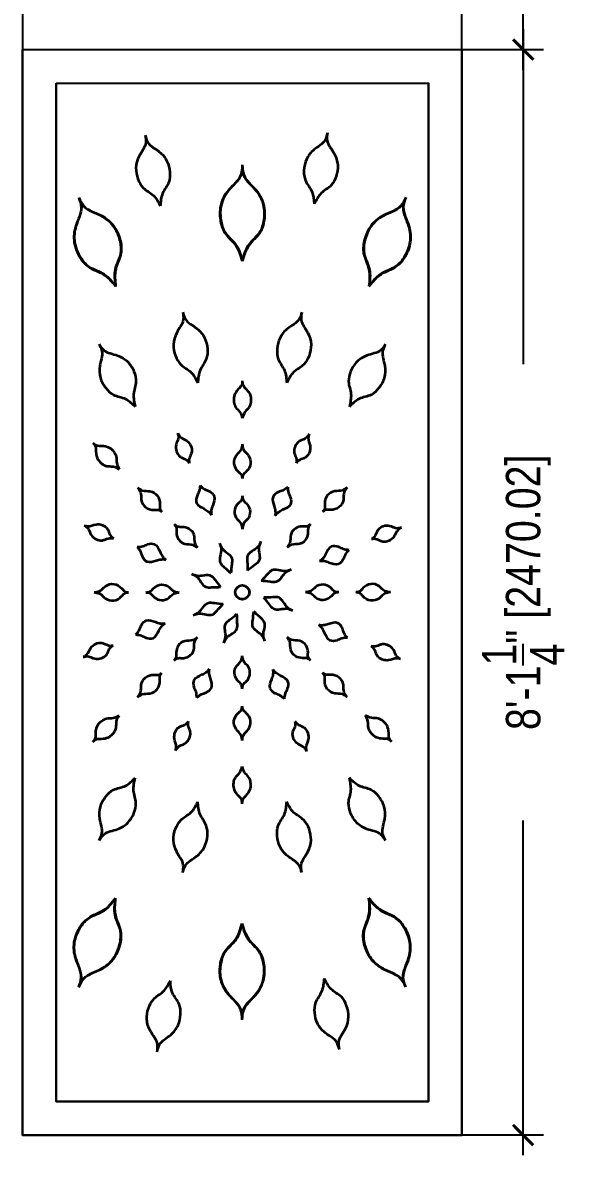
# Model space of a CAD drawing. Header units: inches. Extents: x -109431 to 29005, y -34715 to -1756.
# Drawn here: x -47544.4 to -47495, y -12916.6 to -12815.2 of the extents above; entities that cross this region are included whole.
import ezdxf

# ---------------------------------------------------------------- set-up
doc = ezdxf.new("R2010")
doc.units = ezdxf.units.IN
doc.header["$LTSCALE"] = 0.05
doc.header["$MEASUREMENT"] = 0
doc.header["$PDMODE"] = 3
doc.header["$PDSIZE"] = -4
doc.linetypes.add('ACAD_ISO03W100', pattern=[30, 12, -18])
doc.linetypes.add('DASHED2', pattern=[0.375, 0.25, -0.125])
doc.layers.get('Defpoints').update_dxf_attribs({"linetype": 'DASHED2'})
doc.layers.add('Flooring Layout', color=7, linetype='Continuous')
doc.layers.add('WALL', color=7, linetype='Continuous', lineweight=35)
doc.styles.add('9-128OF1-4', font='ARIALN.TTF', dxfattribs={"height": 3.0792})
doc.dimstyles.new('DIM 1-4', dxfattribs={"dimtxt": 3.0792, "dimasz": 1.82, "dimexe": 1.82, "dimexo": 0, "dimgap": 0.09, "dimtad": 0, "dimzin": 0, "dimdsep": 46, "dimlunit": 4, "dimtxsty": '9-128OF1-4', "dimblk": 'ARCHTICK', "dimcen": 1.8125, "dimdle": 1.82, "dimclrd": 8, "dimclre": 8, "dimadec": 0, "dimazin": 0, "dimtfac": 1, "dimtofl": 0, "dimtmove": 0, "dimatfit": 3, "dimldrblk": 'OPEN90', "dimfxl": 1, "dimtolj": 1, "dimtzin": 0, "dimlwd": -1, "dimarcsym": 0})

# ---------------------------------------------------------------- blocks, each defined once
blk = doc.blocks.new('*U1043')
at = {"layer": 'WALL', "ltscale": 50}
blk.add_circle((0.63, 0.63), 0.629, dxfattribs=at)
blk = doc.blocks.new('*U1044')
at = {"layer": 'WALL', "color": 0, "linetype": 'ByBlock', "lineweight": -2, "transparency": 16777216}
for p, rotation in [((-35051.03, -10742.76), 59.99999999999999), ((-35050.41, -10742.13), 120), ((-35051.49, -10741.04), 240), ((-35052.12, -10741.67), 299.9999999999998), ((-35050.64, -10741.27), 180)]:
    blk.add_blockref('*U1043', p, dxfattribs=dict(at, rotation=rotation))
blk.add_blockref('*U1043', (-35051.89, -10742.53), dxfattribs=at)
blk = doc.blocks.new('*U1049')
at = {"layer": 'WALL', "ltscale": 50}
for points in [[(0, 1.48), (-0.08, 1.11), (-0.35, 0.83), (-0.67, 0.26), (-0.57, -0.44), (-0.11, -1.02), (0, -1.48)], [(0, 1.48), (0.09, 1.11), (0.34, 0.83), (0.67, 0.27), (0.58, -0.44), (0.11, -1.02), (0, -1.48)]]:
    blk.add_spline(points, degree=3, dxfattribs=at)
blk = doc.blocks.new('*U1050')
at = {"layer": 'WALL', "color": 0, "linetype": 'ByBlock', "lineweight": -2, "transparency": 16777216}
blk.add_blockref('*U1049', (-62311.17, -19088.89), dxfattribs=at)
for p, rotation in [((-62316.23, -19090.99), 44.99999999999999), ((-62306.11, -19090.98), 314.9999999999999), ((-62318.32, -19096.05), 89.99999999999997), ((-62304.01, -19096.04), 269.9999999999999), ((-62316.23, -19101.1), 135), ((-62306.11, -19101.1), 225), ((-62311.17, -19103.2), 180)]:
    blk.add_blockref('*U1049', p, dxfattribs=dict(at, rotation=rotation))
blk = doc.blocks.new('*U1039')
at = {"layer": 'WALL', "ltscale": 50}
for points in [[(-0.5, 1.34), (-0.36, 0.82), (-0.44, -0.4), (-0.09, -0.79), (0.5, -1.34)], [(-0.5, 1.34), (-0.26, 0.86), (0.6, -0.01), (0.59, -0.54), (0.5, -1.34)]]:
    blk.add_spline(points, degree=3, dxfattribs=at)
blk = doc.blocks.new('*U1040')
at = {"layer": 'WALL', "color": 0, "linetype": 'ByBlock', "lineweight": -2, "transparency": 16777216}
for p, rotation in [((-72055.01, -22079.25), 314.9999999999999), ((-72059.32, -22081.42), 45.00000000000001), ((-72053.03, -22080.96), 270), ((-72052.84, -22083.56), 225), ((-72059.13, -22084.03), 90), ((-72057.15, -22085.73), 135), ((-72054.55, -22085.54), 180)]:
    blk.add_blockref('*U1039', p, dxfattribs=dict(at, rotation=rotation))
blk.add_blockref('*U1039', (-72057.61, -22079.44), dxfattribs=at)
blk = doc.blocks.new('*U1041')
at = {"layer": 'WALL', "ltscale": 50}
for points in [[(0.58, 1.29), (0.16, 0.99), (-0.27, 0.83), (-0.74, 0.41), (-0.64, -0.43), (-0.54, -0.86), (-0.53, -1.11), (-0.57, -1.29)], [(0.58, 1.29), (0.64, 0.77), (0.81, 0.35), (0.81, -0.28), (0.12, -0.77), (-0.27, -0.98), (-0.46, -1.15), (-0.57, -1.29)]]:
    blk.add_spline(points, degree=3, dxfattribs=at)
blk = doc.blocks.new('*U1042')
at = {"layer": 'WALL', "color": 0, "linetype": 'ByBlock', "lineweight": -2, "transparency": 16777216}
for p, rotation in [((-43305.29, -13262.21), 44.99999999999996), ((-43293.78, -13267.16), 315.0000000000001), ((-43310.15, -13266.95), 89.99999999999997), ((-43310.24, -13273.73), 135), ((-43293.87, -13273.94), 269.9999999999999), ((-43305.51, -13278.59), 180), ((-43298.73, -13278.68), 225.0000000000001)]:
    blk.add_blockref('*U1041', p, dxfattribs=dict(at, rotation=rotation))
blk.add_blockref('*U1041', (-43298.51, -13262.3), dxfattribs=at)
blk = doc.blocks.new('*U1045')
at = {"layer": 'WALL', "ltscale": 50}
for points in [[(0, 1.55), (-0.11, 1.06), (-0.55, 0.53), (-0.74, -0.22), (-0.36, -0.92), (-0.08, -1.2), (0, -1.55)], [(0, 1.55), (0.11, 1.06), (0.55, 0.53), (0.74, -0.22), (0.36, -0.92), (0.08, -1.2), (0, -1.55)]]:
    blk.add_spline(points, degree=3, dxfattribs=at)
blk = doc.blocks.new('*U1046')
at = {"layer": 'WALL', "color": 0, "linetype": 'ByBlock', "lineweight": -2, "transparency": 16777216}
blk.add_blockref('*U1045', (-39404.14, -12064.16), dxfattribs=at)
for p, rotation in [((-39412.43, -12067.6), 45), ((-39395.84, -12067.6), 315), ((-39415.87, -12075.89), 90), ((-39392.41, -12075.89), 270), ((-39412.43, -12084.19), 135), ((-39395.84, -12084.19), 224.9999999999999), ((-39404.14, -12087.63), 180)]:
    blk.add_blockref('*U1045', p, dxfattribs=dict(at, rotation=rotation))
blk = doc.blocks.new('*U1047')
at = {"layer": 'WALL', "ltscale": 50}
for points in [[(-0.54, 1.34), (-0.48, 0.99), (-0.69, 0.28), (-0.35, -0.75), (-0.07, -0.9), (0.34, -1.14), (0.49, -1.34)], [(-0.54, 1.34), (-0.35, 1.04), (0.28, 0.65), (0.72, -0.34), (0.61, -0.64), (0.47, -1.09), (0.49, -1.34)]]:
    blk.add_spline(points, degree=3, dxfattribs=at)
blk = doc.blocks.new('*U1048')
at = {"layer": 'WALL', "color": 0, "linetype": 'ByBlock', "lineweight": -2, "transparency": 16777216}
blk.add_blockref('*U1047', (-35056.51, -10728.98), dxfattribs=at)
for p, rotation in [((-35045.84, -10729.05), 315.0000000000001), ((-35064.11, -10736.47), 45.00000000000003), ((-35038.34, -10736.65), 270), ((-35038.41, -10747.33), 225), ((-35064.19, -10747.15), 90.00000000000001), ((-35056.69, -10754.75), 135), ((-35046.02, -10754.82), 180)]:
    blk.add_blockref('*U1047', p, dxfattribs=dict(at, rotation=rotation))
blk = doc.blocks.new('_ArchTick')
at = {"color": 0, "const_width": 0.15}
blk.add_lwpolyline([(-0.5, -0.5), (0.5, 0.5)], dxfattribs=at)
blk = doc.blocks.new('*D1053')
at = {"layer": 'Defpoints', "color": 0, "ltscale": 50, "transparency": 16777216}
for p in [(-47505.03, -12730.58), (-47505.03, -12817.58), (-47499.54, -12817.58)]:
    blk.add_point(p, dxfattribs=at)
at = {"layer": 'Flooring Layout', "color": 8, "linetype": 'ACAD_ISO03W100', "ltscale": 50, "transparency": 16777216}
for p, q in [((-47499.54, -12728.76), (-47499.54, -12762.82)), ((-47499.54, -12819.4), (-47499.54, -12785.34))]:
    blk.add_line(p, q, dxfattribs=at)
at = {"layer": 'Flooring Layout', "color": 8, "linetype": 'ACAD_ISO03W100', "lineweight": -2, "ltscale": 50, "transparency": 16777216}
for p, q in [((-47505.03, -12730.58), (-47497.72, -12730.58)), ((-47505.03, -12817.58), (-47497.72, -12817.58))]:
    blk.add_line(p, q, dxfattribs=at)
at = {"layer": 'Flooring Layout', "color": 8, "ltscale": 50, "transparency": 16777216, "xscale": 1.82, "yscale": 1.82, "zscale": 1.82}
for p, rotation in [((-47499.54, -12730.58), 90), ((-47499.54, -12817.58), 270)]:
    blk.add_blockref('_ArchTick', p, dxfattribs=dict(at, rotation=rotation))
at = {"layer": 'Flooring Layout', "color": 0, "ltscale": 50, "transparency": 16777216, "insert": (-47499.54, -12774.08), "char_height": 3.0792, "attachment_point": 5, "rotation": 90, "style": '9-128OF1-4', "bg_fill": 3, "box_fill_scale": 1.25, "bg_fill_color": 256, "bg_fill_true_color": 13158600, "bg_fill_transparency": 0}
blk.add_mtext('\\A1;7\'-3" [2209.67]', dxfattribs=at)
blk = doc.blocks.new('_Open90')
at = {"color": 0, "linetype": 'ByBlock', "lineweight": -2}
for p, q in [((0, 0), (-1, 0)), ((-0.5, 0.5), (0, 0)), ((0, 0), (-0.5, -0.5))]:
    blk.add_line(p, q, dxfattribs=at)
blk = doc.blocks.new('*D1054')
at = {"layer": 'Defpoints', "color": 0, "ltscale": 50, "transparency": 16777216}
for p in [(-47505.03, -12817.58), (-47505.03, -12914.82), (-47499.54, -12914.82)]:
    blk.add_point(p, dxfattribs=at)
at = {"layer": 'Flooring Layout', "color": 8, "linetype": 'ACAD_ISO03W100', "ltscale": 50, "transparency": 16777216}
for p, q in [((-47499.54, -12815.76), (-47499.54, -12853.97)), ((-47499.54, -12916.64), (-47499.54, -12878.43))]:
    blk.add_line(p, q, dxfattribs=at)
at = {"layer": 'Flooring Layout', "color": 8, "linetype": 'ACAD_ISO03W100', "lineweight": -2, "ltscale": 50, "transparency": 16777216}
for p, q in [((-47505.03, -12817.58), (-47497.72, -12817.58)), ((-47505.03, -12914.82), (-47497.72, -12914.82))]:
    blk.add_line(p, q, dxfattribs=at)
at = {"layer": 'Flooring Layout', "color": 8, "ltscale": 50, "transparency": 16777216, "xscale": 1.82, "yscale": 1.82, "zscale": 1.82}
for p, rotation in [((-47499.54, -12817.58), 90), ((-47499.54, -12914.82), 270)]:
    blk.add_blockref('_ArchTick', p, dxfattribs=dict(at, rotation=rotation))
at = {"layer": 'Flooring Layout', "color": 0, "ltscale": 50, "transparency": 16777216, "insert": (-47499.54, -12866.2), "char_height": 3.0792, "attachment_point": 5, "rotation": 90, "style": '9-128OF1-4', "bg_fill": 3, "box_fill_scale": 1.25, "bg_fill_color": 256, "bg_fill_true_color": 13158600, "bg_fill_transparency": 0}
blk.add_mtext('\\A1;8\'-1{\\H1x;\\S1/4;}" [2470.02]', dxfattribs=at)

msp = doc.modelspace()

# ---------------------------------------------------------------- linework, layer by layer
at = {"layer": 'Flooring Layout', "ltscale": 50}
for p, q in [((-47544.39759, -12667.99344), (-47544.39759, -12914.82344)), ((-47544.39759, -12817.57844), (-47505.02759, -12817.57844)), ((-47544.39759, -12914.82344), (-47544.39759, -12817.57844)), ((-47505.02759, -12817.57844), (-47505.02759, -12914.82344)), ((-47505.02759, -12817.57844), (-47505.02759, -12914.82344)), ((-47505.02759, -12914.82344), (-47544.39759, -12914.82344)), ((-47505.02759, -12914.82344), (-47544.39759, -12914.82344))]:
    msp.add_line(p, q, dxfattribs=at)
for points in [[(-47505.02759, -12667.99344), (-47544.39759, -12667.99344), (-47544.39759, -12914.82344), (-47505.02759, -12914.82344)], [(-47541.39759, -12820.57844), (-47508.02759, -12820.57844), (-47508.02759, -12911.82344), (-47541.39759, -12911.82344)]]:
    msp.add_lwpolyline(points, close=True, dxfattribs=at)
msp.add_lwpolyline([(-47541.39759, -12820.57844), (-47541.39759, -12911.82344), (-47508.02759, -12911.82344), (-47508.02759, -12820.57844)], dxfattribs=at)
at = {"layer": 'WALL', "ltscale": 50}
for points in [[(-47533.41647, -12825.25487), (-47533.3654, -12825.93097), (-47533.95762, -12827.12478), (-47534.23932, -12828.16437), (-47534.06509, -12829.17101), (-47533.5942, -12829.95606), (-47532.68041, -12830.64687), (-47532.06929, -12831.59287)], [(-47533.41647, -12825.25487), (-47533.18307, -12825.89146), (-47532.14975, -12826.73299), (-47531.46295, -12827.56268), (-47531.20482, -12828.55114), (-47531.30845, -12829.4607), (-47531.85427, -12830.46784), (-47532.06929, -12831.59287)], [(-47517.08359, -12825.04106), (-47517.29513, -12825.68524), (-47518.29913, -12826.56154), (-47518.95722, -12827.41419), (-47519.18147, -12828.41089), (-47519.04686, -12829.31638), (-47518.46698, -12830.3043), (-47518.2644, -12831.41215)], [(-47517.08359, -12825.04106), (-47517.11156, -12825.71851), (-47516.47894, -12826.89141), (-47516.16193, -12827.92078), (-47516.30171, -12828.93279), (-47516.74553, -12829.73345), (-47517.63522, -12830.45504), (-47518.2644, -12831.41215)], [(-47524.71259, -12827.90942), (-47524.84028, -12828.80267), (-47525.95254, -12830.18404), (-47526.61701, -12831.45412), (-47526.67953, -12832.81227), (-47526.29296, -12833.9676), (-47525.30377, -12835.1276), (-47524.71259, -12836.53261)], [(-47524.71259, -12827.90942), (-47524.83317, -12828.80366), (-47525.93442, -12830.19383), (-47526.58876, -12831.46915), (-47526.64048, -12832.82775), (-47526.24473, -12833.97997), (-47525.24635, -12835.13208), (-47524.71259, -12836.53261)], [(-47524.71259, -12827.90942), (-47524.5849, -12828.80267), (-47523.47263, -12830.18404), (-47522.80816, -12831.45412), (-47522.74564, -12832.81227), (-47523.13221, -12833.9676), (-47524.1214, -12835.1276), (-47524.71259, -12836.53261)], [(-47524.71259, -12827.90942), (-47524.592, -12828.80366), (-47523.49076, -12830.19383), (-47522.83641, -12831.46915), (-47522.78469, -12832.82775), (-47523.18044, -12833.97997), (-47524.17882, -12835.13208), (-47524.71259, -12836.53261)], [(-47539.36708, -12830.82438), (-47539.14321, -12831.6985), (-47539.64219, -12833.40036), (-47539.77004, -12834.82805), (-47539.30806, -12836.10674), (-47538.50878, -12837.02619), (-47537.15098, -12837.71935), (-47536.06712, -12838.79117)], [(-47539.36708, -12830.82438), (-47539.13627, -12831.6967), (-47539.62169, -12833.40247), (-47539.73819, -12834.83113), (-47539.26605, -12836.1061), (-47538.45949, -12837.01917), (-47537.09622, -12837.70151), (-47536.06712, -12838.79117)], [(-47539.36708, -12830.82438), (-47538.90727, -12831.60077), (-47537.35104, -12832.45134), (-47536.25112, -12833.37046), (-47535.67361, -12834.6013), (-47535.58864, -12835.81662), (-47536.05861, -12837.26687), (-47536.06712, -12838.79117)], [(-47539.36708, -12830.82438), (-47538.91346, -12831.60441), (-47537.36405, -12832.46732), (-47536.27146, -12833.39516), (-47535.70377, -12834.63055), (-47535.62846, -12835.84651), (-47536.10995, -12837.29298), (-47536.06712, -12838.79117)], [(-47510.0581, -12830.82438), (-47510.5179, -12831.60077), (-47512.07413, -12832.45134), (-47513.17406, -12833.37046), (-47513.75156, -12834.6013), (-47513.83654, -12835.81662), (-47513.36656, -12837.26687), (-47513.35805, -12838.79117)], [(-47510.0581, -12830.82438), (-47510.51171, -12831.60441), (-47512.06113, -12832.46732), (-47513.15371, -12833.39516), (-47513.72141, -12834.63055), (-47513.79672, -12835.84651), (-47513.31522, -12837.29298), (-47513.35805, -12838.79117)], [(-47510.0581, -12830.82438), (-47510.28196, -12831.6985), (-47509.78298, -12833.40036), (-47509.65513, -12834.82805), (-47510.11711, -12836.10674), (-47510.91639, -12837.02619), (-47512.27419, -12837.71935), (-47513.35805, -12838.79117)], [(-47510.0581, -12830.82438), (-47510.2889, -12831.6967), (-47509.80348, -12833.40247), (-47509.68699, -12834.83113), (-47510.15912, -12836.1061), (-47510.96568, -12837.01917), (-47512.32895, -12837.70151), (-47513.35805, -12838.79117)], [(-47530.04953, -12841.0951), (-47529.99845, -12841.7712), (-47530.59068, -12842.96501), (-47530.87238, -12844.0046), (-47530.69814, -12845.01124), (-47530.22726, -12845.79629), (-47529.31346, -12846.48711), (-47528.70235, -12847.4331)], [(-47530.04953, -12841.0951), (-47529.81613, -12841.73169), (-47528.78281, -12842.57322), (-47528.096, -12843.40291), (-47527.83787, -12844.39138), (-47527.94151, -12845.30093), (-47528.48733, -12846.30807), (-47528.70235, -12847.4331)], [(-47519.37564, -12841.0951), (-47519.60905, -12841.73169), (-47520.64236, -12842.57322), (-47521.32917, -12843.40291), (-47521.5873, -12844.39138), (-47521.48367, -12845.30093), (-47520.93784, -12846.30807), (-47520.72283, -12847.4331)], [(-47519.37564, -12841.0951), (-47519.42672, -12841.7712), (-47518.83449, -12842.96501), (-47518.55279, -12844.0046), (-47518.72703, -12845.01124), (-47519.19792, -12845.79629), (-47520.11171, -12846.48711), (-47520.72283, -12847.4331)], [(-47537.54723, -12843.9732), (-47537.28972, -12844.60042), (-47537.48406, -12845.91881), (-47537.43072, -12846.99457), (-47536.95394, -12847.8981), (-47536.26351, -12848.49921), (-47535.18096, -12848.87384), (-47534.30743, -12849.58469)], [(-47537.54723, -12843.9732), (-47537.12853, -12844.5065), (-47535.88574, -12844.98753), (-47534.97616, -12845.56438), (-47534.42521, -12846.4247), (-47534.2427, -12847.32176), (-47534.45059, -12848.44828), (-47534.30743, -12849.58469)], [(-47511.87795, -12843.9732), (-47512.29664, -12844.5065), (-47513.53943, -12844.98753), (-47514.44901, -12845.56438), (-47514.99996, -12846.4247), (-47515.18247, -12847.32176), (-47514.97458, -12848.44828), (-47515.11774, -12849.58469)], [(-47511.87795, -12843.9732), (-47512.13545, -12844.60042), (-47511.94112, -12845.91881), (-47511.99445, -12846.99457), (-47512.47123, -12847.8981), (-47513.16167, -12848.49921), (-47514.24421, -12848.87384), (-47515.11774, -12849.58469)], [(-47524.71259, -12847.25561), (-47524.75943, -12847.603), (-47525.18723, -12848.14303), (-47525.44142, -12848.63845), (-47525.46151, -12849.16622), (-47525.30777, -12849.61382), (-47524.91994, -12850.06138), (-47524.71259, -12850.60543)], [(-47524.71259, -12847.25561), (-47524.66298, -12847.60261), (-47524.2309, -12848.13923), (-47523.97278, -12848.63261), (-47523.94849, -12849.16021), (-47524.09866, -12849.60901), (-47524.48293, -12850.05964), (-47524.71259, -12850.60543)], [(-47538.11073, -12852.8053), (-47537.89821, -12853.08406), (-47537.81885, -12853.76842), (-47537.64827, -12854.29848), (-47537.28929, -12854.68588), (-47536.86408, -12854.89367), (-47536.27337, -12854.9359), (-47535.74204, -12855.17399)], [(-47538.11073, -12852.8053), (-47537.83028, -12853.0156), (-47537.14532, -12853.08951), (-47536.61392, -12853.25587), (-47536.22368, -12853.61176), (-47536.01251, -12854.0353), (-47535.96559, -12854.62566), (-47535.74204, -12855.17399)], [(-47538.11073, -12879.60158), (-47537.83197, -12879.38907), (-47537.14761, -12879.30971), (-47536.61755, -12879.13913), (-47536.23015, -12878.78015), (-47536.02236, -12878.35494), (-47535.98013, -12877.76423), (-47535.74204, -12877.2329)], [(-47538.11073, -12879.60158), (-47537.90043, -12879.32114), (-47537.82652, -12878.63617), (-47537.66016, -12878.10478), (-47537.30427, -12877.71454), (-47536.88073, -12877.50337), (-47536.29037, -12877.45645), (-47535.74204, -12877.2329)], [(-47511.31445, -12879.60158), (-47511.59321, -12879.38907), (-47512.27757, -12879.30971), (-47512.80762, -12879.13913), (-47513.19502, -12878.78015), (-47513.40281, -12878.35494), (-47513.44504, -12877.76423), (-47513.68313, -12877.2329)], [(-47511.31445, -12879.60158), (-47511.52474, -12879.32114), (-47511.59865, -12878.63617), (-47511.76501, -12878.10478), (-47512.1209, -12877.71454), (-47512.54444, -12877.50337), (-47513.1348, -12877.45645), (-47513.68313, -12877.2329)], [(-47524.71259, -12885.15128), (-47524.76219, -12884.80428), (-47525.19427, -12884.26766), (-47525.45239, -12883.77428), (-47525.47668, -12883.24668), (-47525.32651, -12882.79787), (-47524.94224, -12882.34725), (-47524.71259, -12881.80145)], [(-47524.71259, -12885.15128), (-47524.66574, -12884.80389), (-47524.23795, -12884.26386), (-47523.98375, -12883.76844), (-47523.96366, -12883.24067), (-47524.1174, -12882.79307), (-47524.50524, -12882.34551), (-47524.71259, -12881.80145)], [(-47537.54723, -12888.43369), (-47537.28972, -12887.80646), (-47537.48406, -12886.48808), (-47537.43072, -12885.41232), (-47536.95394, -12884.50879), (-47536.26351, -12883.90767), (-47535.18096, -12883.53305), (-47534.30743, -12882.8222)], [(-47537.54723, -12888.43369), (-47537.12853, -12887.90038), (-47535.88574, -12887.41936), (-47534.97616, -12886.8425), (-47534.42521, -12885.98219), (-47534.2427, -12885.08512), (-47534.45059, -12883.95861), (-47534.30743, -12882.8222)], [(-47537.54723, -12888.43369), (-47537.28972, -12887.80646), (-47537.48406, -12886.48808), (-47537.43072, -12885.41232), (-47536.95394, -12884.50879), (-47536.26351, -12883.90767), (-47535.18096, -12883.53305), (-47534.30743, -12882.8222)], [(-47537.54723, -12888.43369), (-47537.12853, -12887.90038), (-47535.88574, -12887.41936), (-47534.97616, -12886.8425), (-47534.42521, -12885.98219), (-47534.2427, -12885.08512), (-47534.45059, -12883.95861), (-47534.30743, -12882.8222)], [(-47511.87795, -12888.43369), (-47512.29664, -12887.90038), (-47513.53943, -12887.41936), (-47514.44901, -12886.8425), (-47514.99996, -12885.98219), (-47515.18247, -12885.08512), (-47514.97458, -12883.95861), (-47515.11774, -12882.8222)], [(-47511.87795, -12888.43369), (-47512.29664, -12887.90038), (-47513.53943, -12887.41936), (-47514.44901, -12886.8425), (-47514.99996, -12885.98219), (-47515.18247, -12885.08512), (-47514.97458, -12883.95861), (-47515.11774, -12882.8222)], [(-47511.87795, -12888.43369), (-47512.13545, -12887.80646), (-47511.94112, -12886.48808), (-47511.99445, -12885.41232), (-47512.47123, -12884.50879), (-47513.16167, -12883.90767), (-47514.24421, -12883.53305), (-47515.11774, -12882.8222)], [(-47511.87795, -12888.43369), (-47512.13545, -12887.80646), (-47511.94112, -12886.48808), (-47511.99445, -12885.41232), (-47512.47123, -12884.50879), (-47513.16167, -12883.90767), (-47514.24421, -12883.53305), (-47515.11774, -12882.8222)], [(-47530.04953, -12891.31179), (-47529.99845, -12890.63569), (-47530.59068, -12889.44188), (-47530.87238, -12888.40229), (-47530.69814, -12887.39565), (-47530.22726, -12886.6106), (-47529.31346, -12885.91978), (-47528.70235, -12884.97379)], [(-47530.04953, -12891.31179), (-47529.81613, -12890.6752), (-47528.78281, -12889.83367), (-47528.096, -12889.00398), (-47527.83787, -12888.01551), (-47527.94151, -12887.10596), (-47528.48733, -12886.09882), (-47528.70235, -12884.97379)], [(-47519.37564, -12891.31179), (-47519.60905, -12890.6752), (-47520.64236, -12889.83367), (-47521.32917, -12889.00398), (-47521.5873, -12888.01551), (-47521.48367, -12887.10596), (-47520.93784, -12886.09882), (-47520.72283, -12884.97379)], [(-47519.37564, -12891.31179), (-47519.42672, -12890.63569), (-47518.83449, -12889.44188), (-47518.55279, -12888.40229), (-47518.72703, -12887.39565), (-47519.19792, -12886.6106), (-47520.11171, -12885.91978), (-47520.72283, -12884.97379)], [(-47539.36708, -12901.58251), (-47539.14321, -12900.70838), (-47539.64219, -12899.00653), (-47539.77004, -12897.57884), (-47539.30806, -12896.30015), (-47538.50878, -12895.3807), (-47537.15098, -12894.68754), (-47536.06712, -12893.61572)], [(-47539.36708, -12901.58251), (-47539.13627, -12900.71019), (-47539.62169, -12899.00442), (-47539.73819, -12897.57576), (-47539.26605, -12896.30079), (-47538.45949, -12895.38772), (-47537.09622, -12894.70538), (-47536.06712, -12893.61572)], [(-47539.36708, -12901.58251), (-47538.91346, -12900.80248), (-47537.36405, -12899.93957), (-47536.27146, -12899.01173), (-47535.70377, -12897.77633), (-47535.62846, -12896.56037), (-47536.10995, -12895.11391), (-47536.06712, -12893.61572)], [(-47539.36708, -12901.58251), (-47538.90727, -12900.80611), (-47537.35104, -12899.95555), (-47536.25112, -12899.03643), (-47535.67361, -12897.80559), (-47535.58864, -12896.59027), (-47536.05861, -12895.14001), (-47536.06712, -12893.61572)], [(-47510.0581, -12901.58251), (-47510.5179, -12900.80611), (-47512.07413, -12899.95555), (-47513.17406, -12899.03643), (-47513.75156, -12897.80559), (-47513.83654, -12896.59027), (-47513.36656, -12895.14001), (-47513.35805, -12893.61572)], [(-47510.0581, -12901.58251), (-47510.51171, -12900.80248), (-47512.06113, -12899.93957), (-47513.15371, -12899.01173), (-47513.72141, -12897.77633), (-47513.79672, -12896.56037), (-47513.31522, -12895.11391), (-47513.35805, -12893.61572)], [(-47510.0581, -12901.58251), (-47510.2889, -12900.71019), (-47509.80348, -12899.00442), (-47509.68699, -12897.57576), (-47510.15912, -12896.30079), (-47510.96568, -12895.38772), (-47512.32895, -12894.70538), (-47513.35805, -12893.61572)], [(-47510.0581, -12901.58251), (-47510.28196, -12900.70838), (-47509.78298, -12899.00653), (-47509.65513, -12897.57884), (-47510.11711, -12896.30015), (-47510.91639, -12895.3807), (-47512.27419, -12894.68754), (-47513.35805, -12893.61572)], [(-47524.71259, -12904.49747), (-47524.84028, -12903.60421), (-47525.95254, -12902.22285), (-47526.61701, -12900.95277), (-47526.67953, -12899.59462), (-47526.29296, -12898.43929), (-47525.30377, -12897.27928), (-47524.71259, -12895.87428)], [(-47524.71259, -12904.49747), (-47524.83317, -12903.60323), (-47525.93442, -12902.21306), (-47526.58876, -12900.93774), (-47526.64048, -12899.57913), (-47526.24473, -12898.42691), (-47525.24635, -12897.27481), (-47524.71259, -12895.87428)], [(-47524.71259, -12904.49747), (-47524.592, -12903.60323), (-47523.49076, -12902.21306), (-47522.83641, -12900.93774), (-47522.78469, -12899.57913), (-47523.18044, -12898.42691), (-47524.17882, -12897.27481), (-47524.71259, -12895.87428)], [(-47524.71259, -12904.49747), (-47524.5849, -12903.60421), (-47523.47263, -12902.22285), (-47522.80816, -12900.95277), (-47522.74564, -12899.59462), (-47523.13221, -12898.43929), (-47524.1214, -12897.27928), (-47524.71259, -12895.87428)], [(-47532.34158, -12907.36583), (-47532.31361, -12906.68838), (-47532.94623, -12905.51547), (-47533.26324, -12904.48611), (-47533.12346, -12903.4741), (-47532.67964, -12902.67344), (-47531.78995, -12901.95185), (-47531.16077, -12900.99474)], [(-47532.34158, -12907.36583), (-47532.13004, -12906.72165), (-47531.12604, -12905.84535), (-47530.46795, -12904.9927), (-47530.2437, -12903.996), (-47530.37832, -12903.09051), (-47530.95819, -12902.10259), (-47531.16077, -12900.99474)], [(-47516.0087, -12907.15202), (-47516.2421, -12906.51543), (-47517.27542, -12905.6739), (-47517.96222, -12904.84421), (-47518.22036, -12903.85574), (-47518.11672, -12902.94619), (-47517.5709, -12901.93905), (-47517.35588, -12900.81402)], [(-47516.0087, -12907.15202), (-47516.05978, -12906.47592), (-47515.46755, -12905.28211), (-47515.18585, -12904.24252), (-47515.36009, -12903.23588), (-47515.83097, -12902.45083), (-47516.74476, -12901.76001), (-47517.35588, -12900.81402)]]:
    msp.add_spline(points, degree=3, dxfattribs=at)

# ---------------------------------------------------------------- block references
at = {"layer": 'WALL'}
for name, p in [('*U1048', (-12473.4481, -2124.30277)), ('*U1046', (-8120.57535, -790.31019)), ('*U1042', (-4222.70294, 404.24181)), ('*U1050', (14786.4566, 6229.83774)), ('*U1040', (24531.36726, 9216.28812)), ('*U1044', (-12473.4481, -2124.30277))]:
    msp.add_blockref(name, p, dxfattribs=at)

# ---------------------------------------------------------------- next in the draw order: dimensions: what is measured, and where the dimension line sits
at = {"layer": 'Flooring Layout', "ltscale": 50}
dim = msp.add_linear_dim(base=(-47499.541753255, -12817.5784441877), p1=(-47505.027586018, -12730.5834441877), p2=(-47505.027586018, -12817.5784441877), angle=90, dimstyle='DIM 1-4', override={"dimtmove": 1, "dimfxl": 0.1875, "dimtfill": 1, "dimarcsym": 1}, dxfattribs=at)
dim.commit()
dim.dimension.update_dxf_attribs({"geometry": '*D1053', "text_midpoint": (-47499.5417532549, -12774.0809441877)})

# ---------------------------------------------------------------- next in the draw order: dimensions: what is measured, and where the dimension line sits
dim = msp.add_linear_dim(base=(-47499.5417532549, -12914.8234441877), p1=(-47505.027586018, -12817.5784441877), p2=(-47505.027586018, -12914.8234441877), angle=90, dimstyle='DIM 1-4', override={"dimtmove": 1, "dimfxl": 0.1875, "dimtfill": 1, "dimarcsym": 1}, dxfattribs=at)
dim.commit()
dim.dimension.update_dxf_attribs({"geometry": '*D1054', "text_midpoint": (-47499.5417532549, -12866.2009441877)})

doc.saveas('drawing.dxf')
